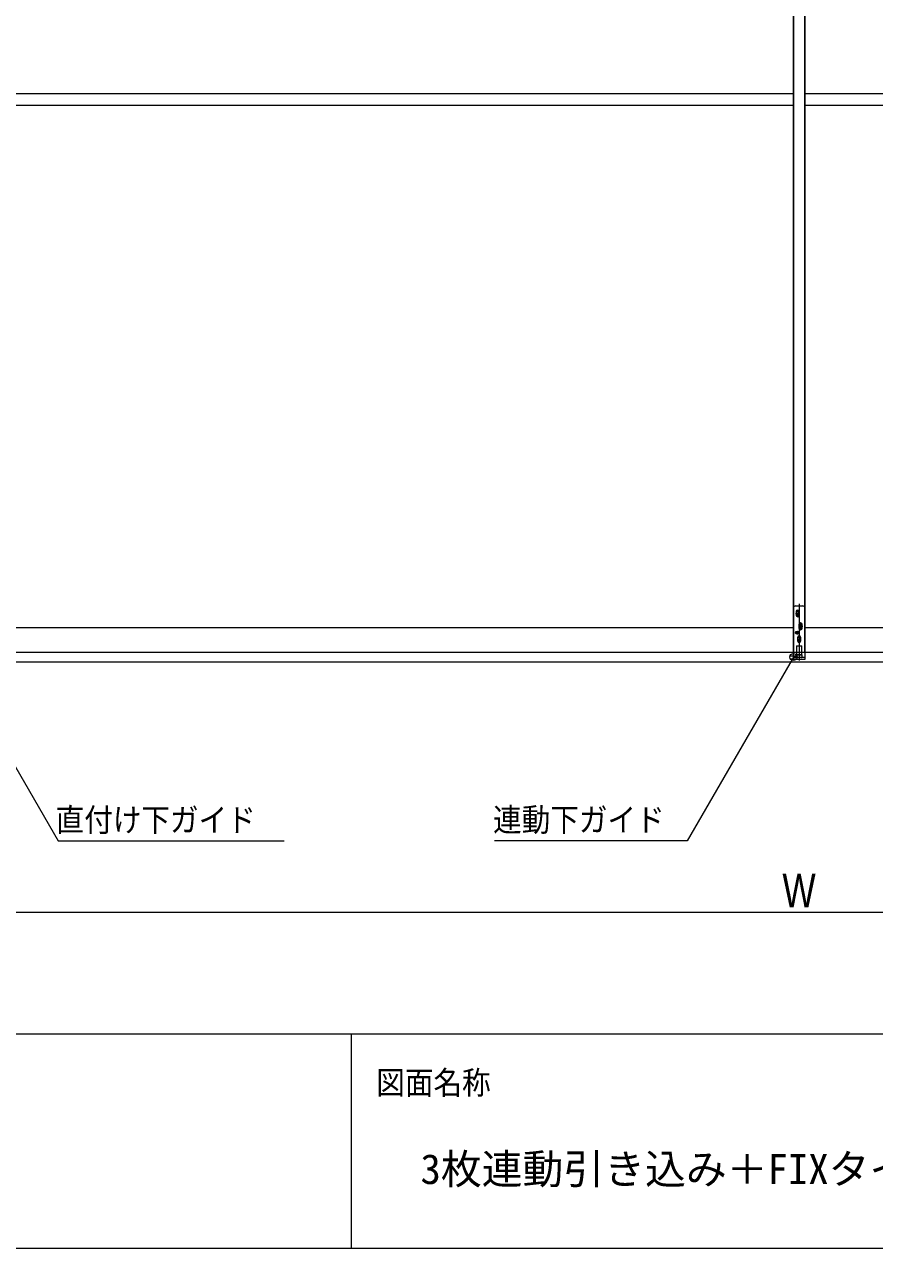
# Model space of a CAD drawing. Units: millimetres, scale not verified. Extents: x -6062 to 6062, y -3045 to 3045.
# Drawn here: x -4394 to -3206, y -2770 to -1059 of the extents above; entities that cross this region are included whole.
import ezdxf
from ezdxf.enums import TextEntityAlignment as Align

# ---------------------------------------------------------------- set-up
doc = ezdxf.new("R2010")
doc.units = ezdxf.units.MM
doc.header["$LTSCALE"] = 20
for name, color, linetype, lineweight in [('0-0_1図面枠', 7, 'Continuous', 9), ('0-1_3一般', 7, 'Continuous', 9), ('0-2_2寸法-1', 7, 'Continuous', 9), ('0-4_2寸法-3', 7, 'Continuous', 9)]:
    doc.layers.add(name, color=color, linetype=linetype, lineweight=lineweight)
doc.styles.add('ＭＳ ゴシック', font='')
doc.styles.add('ＭＳ Ｐゴシック', font='')
doc.styles.get('ＭＳ ゴシック').set_extended_font_data('MS Gothic')
doc.styles.get('ＭＳ Ｐゴシック').set_extended_font_data('MS PGothic')

# ---------------------------------------------------------------- blocks, each defined once
blk = doc.blocks.new('グループ-2')
at = {"layer": '0-0_1図面枠'}
for p, q in [((-80000, -49400), (80000, -49400)), ((-43000, -49400), (-43000, -55400))]:
    blk.add_line(p, q, dxfattribs=at)
blk.add_lwpolyline([(-80000, 55400), (80000, 55400), (80000, -55400), (-80000, -55400)], close=True, dxfattribs=at)
blk = doc.blocks.new('図面枠')
at = {"layer": '0-0_1図面枠'}
blk.add_blockref('グループ-2', (0, 0), dxfattribs=at)
at = {"layer": '0-0_1図面枠', "style": 'ＭＳ ゴシック', "width": 0.9}
blk.add_text('図面名称', height=650.9, dxfattribs=at).set_placement((-42300.1, -51283.9), align=Align.BOTTOM_LEFT)
blk = doc.blocks.new('グループ-25')
at = {"layer": '0-1_3一般'}
for p, q in [((-30640, -38740), (-30640, 7050)), ((-30640, 7050), (-30640, -38740)), ((-30320, -38740), (-30320, 7050)), ((-30320, 7050), (-30320, -38740)), ((-30640, -23120), (-54000, -23120)), ((-6960, -23120), (-30320, -23120)), ((-30640, -23440), (-54000, -23440)), ((-6960, -23440), (-30320, -23440)), ((-30580.5, -37642.4), (-30459.5, -37642.4)), ((-30580, -37432.4), (-30380, -37432.4)), ((-30470.5, -37592.4), (-30569.5, -37592.4)), ((-30565, -37592.4), (-30565, -37692.4)), ((-30520, -37542.9), (-30520, -37641.9)), ((-30520, -37642.9), (-30520, -37741.9)), ((-30480, -37371.7), (-30480, -38958.4)), ((-30475, -37692.4), (-30475, -37592.4)), ((-30320, -37492.4), (-30320, -38934.4)), ((-30470.5, -37692.4), (-30569.5, -37692.4)), ((-30390.5, -37952.4), (-30489.5, -37952.4)), ((-30485, -37952.4), (-30485, -38052.4)), ((-30440, -37902.9), (-30440, -38001.9)), ((-30395, -38052.4), (-30395, -37952.4)), ((-54000, -38040), (-30640, -38040)), ((-30493.8, -38182.4), (-30586.2, -38182.4)), ((-30540, -38136.2), (-30540, -38228.6)), ((-30430.5, -38312.4), (-30529.5, -38312.4)), ((-30525, -38312.4), (-30525, -38412.4)), ((-30500.5, -38002.4), (-30379.5, -38002.4)), ((-30390.5, -38052.4), (-30489.5, -38052.4)), ((-30480, -38262.9), (-30480, -38361.9)), ((-30440, -38002.9), (-30440, -38101.9)), ((-30435, -38412.4), (-30435, -38312.4)), ((-30320, -38040), (-6960, -38040)), ((-30555, -38562.4), (-30555, -38802.4)), ((-30545, -38552.4), (-30415, -38552.4)), ((-30540.5, -38362.4), (-30419.5, -38362.4)), ((-30430.5, -38412.4), (-30529.5, -38412.4)), ((-30480, -38362.9), (-30480, -38461.9)), ((-30405, -38802.4), (-30405, -38562.4)), ((-30320, -38740), (-54320, -38740)), ((-6640, -38740), (-30640, -38740)), ((-30540, -38874.4), (-30640, -38874.4)), ((-30405, -38802.4), (-30555, -38802.4)), ((-30550, -38802.4), (-30410, -38802.4)), ((-30550, -38802.4), (-30550, -38874.4)), ((-30544, -38874.4), (-30540, -38874.4)), ((-30416, -38874.4), (-30544, -38874.4)), ((-30320, -38874.4), (-30420, -38874.4)), ((-30420, -38874.4), (-30416, -38874.4))]:
    blk.add_line(p, q, dxfattribs=at)
for points in [[(-30320, -38932.4), (-30640, -38932.4), (-30640, -37492.4)], [(-30410, -38802.4), (-30410, -38874.4), (-30550, -38874.4)]]:
    blk.add_lwpolyline(points, dxfattribs=at)
blk.add_circle((-30540, -38182.4), 42, dxfattribs=at)
for centre, radius, start, end in [((-30580, -37492.4), 60, 90, 180), ((-30520, -37592.4), 45, 0, 180), ((-30380, -37492.4), 60, 0, 90), ((-30520, -37692.4), 45, 180, 0), ((-30440, -37952.4), 45, 0, 180), ((-30480, -38312.4), 45, 0, 180), ((-30440, -38052.4), 45, 180, 0), ((-30545, -38562.4), 10, 90, 180), ((-30480, -38412.4), 45, 180, 0), ((-30415, -38562.4), 10, 0, 90)]:
    blk.add_arc(centre, radius, start, end, dxfattribs=at)
blk = doc.blocks.new('グループ-26')
at = {"layer": '0-1_3一般'}
blk.add_line((-79696.5, -39000), (18903.5, -39000), dxfattribs=at)
blk = doc.blocks.new('グループ-27')
at = {"layer": '0-1_3一般'}
for name in ['グループ-26', 'グループ-25']:
    blk.add_blockref(name, (0, 0), dxfattribs=at)

msp = doc.modelspace()

# ---------------------------------------------------------------- linework, layer by layer
at = {"layer": '0-2_2寸法-1'}
msp.add_line((-5681.79, -2300), (-941.21, -2300), dxfattribs=at)
at = {"layer": '0-4_2寸法-3'}
for p, q in [((-3314.61, -1942.11), (-3324.39, -1942.11)), ((-3315.5, -1946.11), (-3323.5, -1946.11)), ((-3319.33, -1938.11), (-3319.67, -1938.11)), ((-3319.33, -1938.11), (-3319.67, -1938.11))]:
    msp.add_line(p, q, dxfattribs=at)
for points in [[(-4495.5, -1943.1), (-4347.18, -2200), (-4031.17, -2200)], [(-3319.5, -1943.1), (-3467.82, -2200), (-3737.15, -2200)]]:
    msp.add_lwpolyline(points, dxfattribs=at)
msp.add_circle((-3319.5, -1943.1), 5.01, dxfattribs=at)
msp.add_circle((-3319.5, -1943.1), 5.01, dxfattribs=at)

# ---------------------------------------------------------------- block references
at = {"layer": '0-0_1図面枠', "xscale": 0.05, "yscale": 0.05}
msp.add_blockref('図面枠', (-1787.5, 0), dxfattribs=at)
msp.add_blockref('図面枠', (-1787.5, 0), dxfattribs=at)
at = {"layer": '0-1_3一般', "xscale": 0.05, "yscale": 0.05}
msp.add_blockref('グループ-27', (-1787.5, 0), dxfattribs=at)

# ---------------------------------------------------------------- texts
at = {"layer": '0-0_1図面枠', "style": 'ＭＳ ゴシック'}
msp.add_text('3枚連動引き込み＋FIXタイプ\u3000特寸 左勝手L-N', height=41.84, dxfattribs=at).set_placement((-3840.72, -2692.37), align=Align.BOTTOM_LEFT)
at = {"layer": '0-2_2寸法-1', "style": 'ＭＳ Ｐゴシック', "width": 0.8}
msp.add_text('W', height=47.17, dxfattribs=at).set_placement((-3334.96, -2307.07), align=Align.BOTTOM_LEFT)
at = {"layer": '0-4_2寸法-3', "style": 'ＭＳ ゴシック', "width": 0.9}
for s, p in [('直付け下ガイド', (-4350.63, -2196.83)), ('連動下ガイド', (-3739.24, -2196.66))]:
    msp.add_text(s, height=32.55, dxfattribs=at).set_placement(p, align=Align.BOTTOM_LEFT)

doc.saveas('drawing.dxf')
